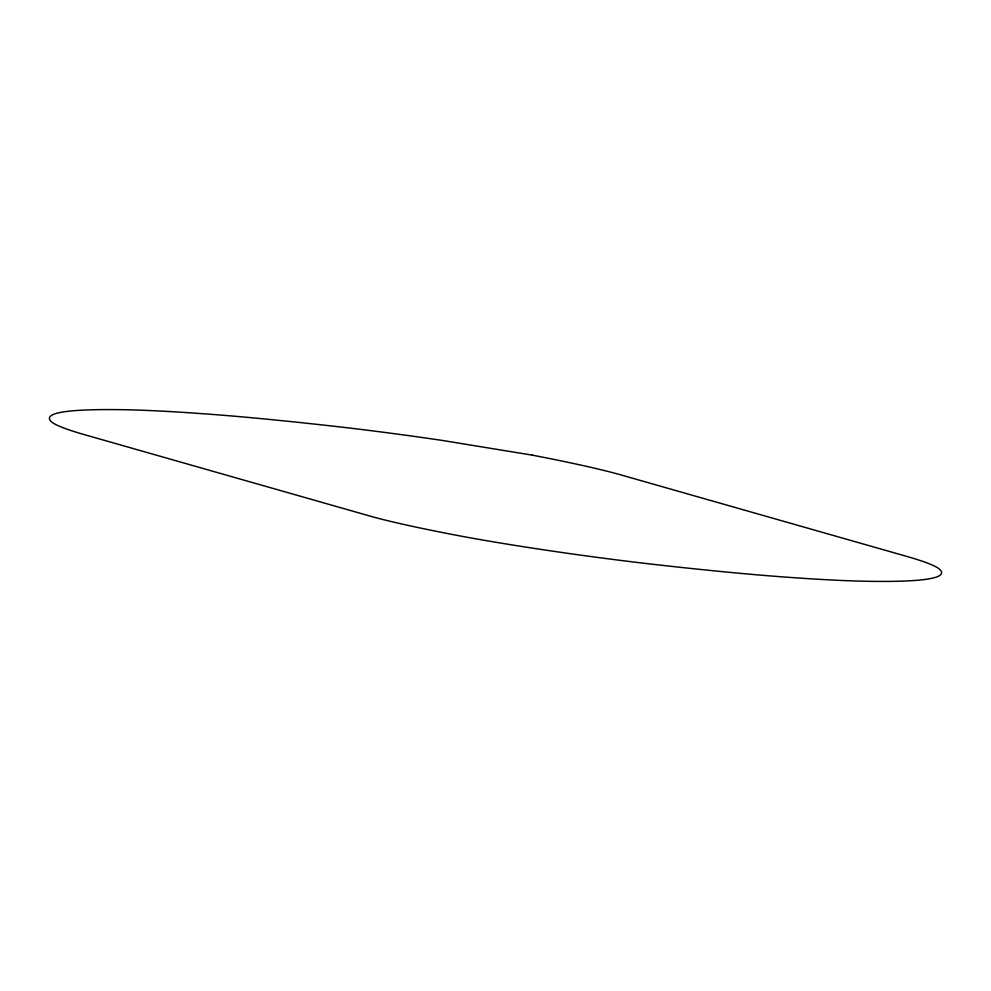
<?xml version="1.0" encoding="UTF-8"?>
<svg xmlns="http://www.w3.org/2000/svg" width="991" height="991" viewBox="0 0 991 991"><rect width="100%" height="100%" fill="white"/><g stroke="black" fill="none" stroke-linecap="round" stroke-linejoin="round"><path stroke-width="1.49" d="M532.303 455.142L441.837 440.363A178.306 9.328 7.9 0 0 334.698 426.328A376.01 19.684 7.9 0 0 210.612 414.288A588.902 30.82 7.9 0 0 122.277 409.692A889.658 46.565 7.9 0 0 50.987 421.348A588.902 30.82 7.9 0 0 85.065 434.838L369.94 516.051A376.01 19.684 7.9 0 0 453.531 534.706A178.306 9.328 7.9 0 0 656.302 564.672A376.01 19.684 7.9 0 0 780.388 576.712A588.902 30.82 7.9 0 0 868.723 581.308A889.658 46.565 7.9 0 0 940.013 569.652A588.902 30.82 7.9 0 0 905.935 556.162L621.06 474.949A399.262 20.898 7.9 0 0 532.303 455.142"/></g></svg>
